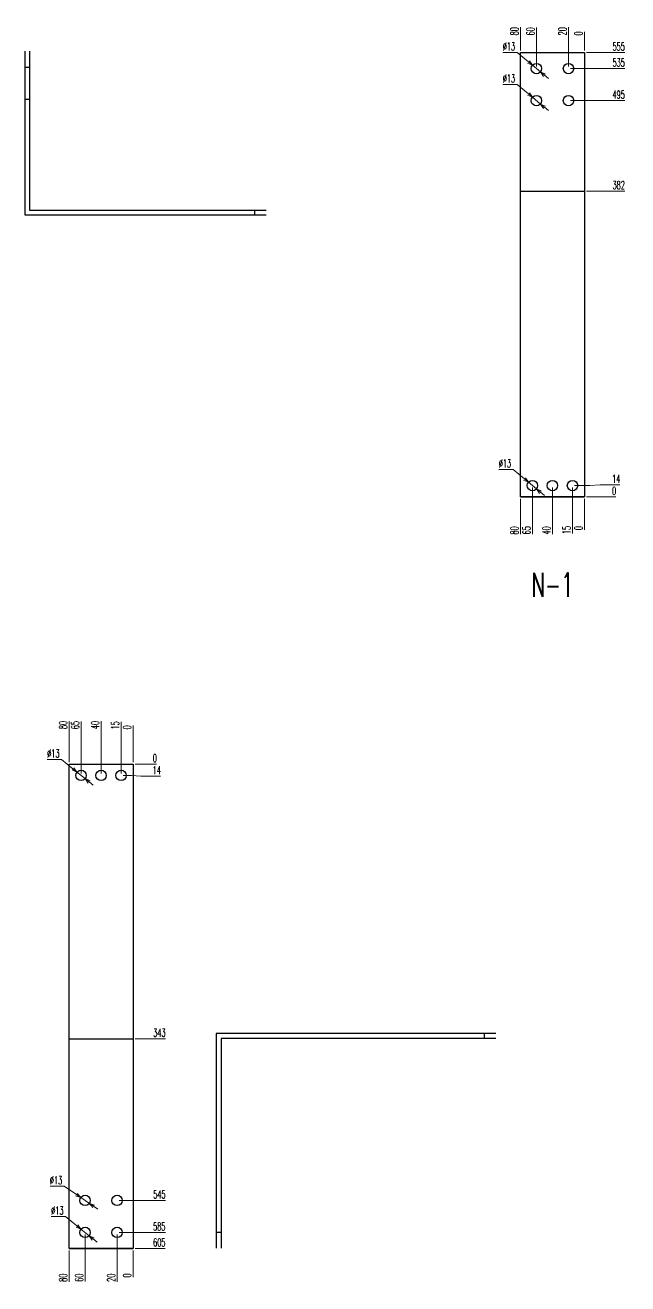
# Model space of a CAD drawing. Header units: millimetres. Extents: x 173893 to 258446, y -176540 to -123824.
# Drawn here: x 205919 to 206671, y -129123 to -127551 of the extents above; entities that cross this region are included whole.
import ezdxf
from ezdxf.enums import TextEntityAlignment as Align

# ---------------------------------------------------------------- set-up
doc = ezdxf.new("R2010")
doc.units = ezdxf.units.MM
doc.header["$LTSCALE"] = 3
doc.layers.add('@.DM. NÉT CHÍNH', color=7, linetype='Continuous')
doc.layers.add('@.VISIBLE', color=7, linetype='Continuous')
doc.styles.add('Ann_w01', font='romans.shx', dxfattribs={"width": 0.6, "bigfont": 'chineset.shx'})
doc.dimstyles.new('Dim 01_SC05', dxfattribs={"dimscale": 5, "dimtxt": 2, "dimasz": 1.3, "dimexe": 0.5, "dimexo": 0.5, "dimgap": 0.5, "dimtad": 1, "dimtoh": 1, "dimdec": 1, "dimzin": 12, "dimdsep": 46, "dimtxsty": 'Ann_w01', "dimblk": 'OPEN30', "dimcen": 1.5, "dimclrd": 6, "dimclre": 6, "dimclrt": 3, "dimadec": 1, "dimazin": 3, "dimtm": 1e-09, "dimtfac": 1, "dimtdec": 1, "dimtmove": 0, "dimatfit": 3, "dimldrblk": 'OPEN30', "dimfxl": 1, "dimtolj": 1, "dimlwd": 20, "dimlwe": 20, "dimarcsym": 0})

# ---------------------------------------------------------------- blocks, each defined once
blk = doc.blocks.new('*D2803')
at = {"layer": '@.DM. NÉT CHÍNH', "color": 6, "linetype": 'Continuous', "lineweight": 20, "transparency": 16777216}
blk.add_line((206619.8, -128140.1), (206656.3, -128140.1), dxfattribs=at)
at = {"layer": 'Defpoints', "color": 0, "linetype": 'Continuous', "transparency": 16777216}
for p in [(206617.3, -128140.1), (206617.3, -128140.1), (206649.8, -128140.1)]:
    blk.add_point(p, dxfattribs=at)
at = {"layer": '@.DM. NÉT CHÍNH', "color": 3, "linetype": 'Continuous', "transparency": 16777216, "insert": (206654.3, -128132.6), "char_height": 10, "attachment_point": 5, "style": 'Ann_w01'}
blk.add_mtext('\\A1;0', dxfattribs=at)
blk = doc.blocks.new('_Open30')
at = {"color": 0, "linetype": 'ByBlock', "lineweight": -2}
for p, q in [((-1, 0.27), (0, 0)), ((0, 0), (-1, -0.27)), ((0, 0), (-1, 0))]:
    blk.add_line(p, q, dxfattribs=at)
blk = doc.blocks.new('*D2804')
at = {"layer": '@.DM. NÉT CHÍNH', "color": 6, "linetype": 'Continuous', "lineweight": 20, "transparency": 16777216}
for p, q in [((206604.8, -128126.1), (206623.8, -128126.1)), ((206623.8, -128126.1), (206636.8, -128125.1)), ((206636.8, -128125.1), (206661.5, -128125.1))]:
    blk.add_line(p, q, dxfattribs=at)
at = {"layer": 'Defpoints', "color": 0, "linetype": 'Continuous', "transparency": 16777216}
for p in [(206602.3, -128126.1), (206649.8, -128125.1), (206617.3, -128140.1)]:
    blk.add_point(p, dxfattribs=at)
at = {"layer": '@.DM. NÉT CHÍNH', "color": 3, "linetype": 'Continuous', "transparency": 16777216, "insert": (206656.9, -128117.6), "char_height": 10, "attachment_point": 5, "style": 'Ann_w01'}
blk.add_mtext('\\A1;14', dxfattribs=at)
blk = doc.blocks.new('*D2805')
at = {"layer": '@.DM. NÉT CHÍNH', "color": 6, "linetype": 'Continuous', "lineweight": 20, "transparency": 16777216}
blk.add_line((206619.8, -127758.1), (206667.7, -127758.1), dxfattribs=at)
at = {"layer": 'Defpoints', "color": 0, "linetype": 'Continuous', "transparency": 16777216}
for p in [(206617.3, -127758.1), (206649.8, -127758.1), (206617.3, -128140.1)]:
    blk.add_point(p, dxfattribs=at)
at = {"layer": '@.DM. NÉT CHÍNH', "color": 3, "linetype": 'Continuous', "transparency": 16777216, "insert": (206660, -127750.6), "char_height": 10, "attachment_point": 5, "style": 'Ann_w01'}
blk.add_mtext('\\A1;382', dxfattribs=at)
blk = doc.blocks.new('*D2806')
at = {"layer": '@.DM. NÉT CHÍNH', "color": 6, "linetype": 'Continuous', "lineweight": 20, "transparency": 16777216}
blk.add_line((206599.8, -127645.1), (206667.7, -127645.1), dxfattribs=at)
at = {"layer": 'Defpoints', "color": 0, "linetype": 'Continuous', "transparency": 16777216}
for p in [(206597.3, -127645.1), (206649.8, -127645.1), (206617.3, -128140.1)]:
    blk.add_point(p, dxfattribs=at)
at = {"layer": '@.DM. NÉT CHÍNH', "color": 3, "linetype": 'Continuous', "transparency": 16777216, "insert": (206660, -127637.6), "char_height": 10, "attachment_point": 5, "style": 'Ann_w01'}
blk.add_mtext('\\A1;495', dxfattribs=at)
blk = doc.blocks.new('*D2807')
at = {"layer": '@.DM. NÉT CHÍNH', "color": 6, "linetype": 'Continuous', "lineweight": 20, "transparency": 16777216}
blk.add_line((206599.8, -127605.1), (206667.7, -127605.1), dxfattribs=at)
at = {"layer": 'Defpoints', "color": 0, "linetype": 'Continuous', "transparency": 16777216}
for p in [(206597.3, -127605.1), (206649.8, -127605.1), (206617.3, -128140.1)]:
    blk.add_point(p, dxfattribs=at)
at = {"layer": '@.DM. NÉT CHÍNH', "color": 3, "linetype": 'Continuous', "transparency": 16777216, "insert": (206660, -127597.6), "char_height": 10, "attachment_point": 5, "style": 'Ann_w01'}
blk.add_mtext('\\A1;535', dxfattribs=at)
blk = doc.blocks.new('*D2808')
at = {"layer": '@.DM. NÉT CHÍNH', "color": 6, "linetype": 'Continuous', "lineweight": 20, "transparency": 16777216}
blk.add_line((206619.8, -127585.1), (206667.7, -127585.1), dxfattribs=at)
at = {"layer": 'Defpoints', "color": 0, "linetype": 'Continuous', "transparency": 16777216}
for p in [(206617.3, -127585.1), (206649.8, -127585.1), (206617.3, -128140.1)]:
    blk.add_point(p, dxfattribs=at)
at = {"layer": '@.DM. NÉT CHÍNH', "color": 3, "linetype": 'Continuous', "transparency": 16777216, "insert": (206660, -127577.6), "char_height": 10, "attachment_point": 5, "style": 'Ann_w01'}
blk.add_mtext('\\A1;555', dxfattribs=at)
blk = doc.blocks.new('*D2809')
at = {"layer": '@.DM. NÉT CHÍNH', "color": 6, "linetype": 'Continuous', "lineweight": 20, "transparency": 16777216}
blk.add_line((206537.3, -128142.6), (206537.3, -128186.9), dxfattribs=at)
at = {"layer": 'Defpoints', "color": 0, "linetype": 'Continuous', "transparency": 16777216}
for p in [(206537.3, -128140.1), (206617.3, -128140.1), (206537.3, -128174.7)]:
    blk.add_point(p, dxfattribs=at)
at = {"layer": '@.DM. NÉT CHÍNH', "color": 3, "linetype": 'Continuous', "transparency": 16777216, "insert": (206529.8, -128182.1), "char_height": 10, "attachment_point": 5, "rotation": 90, "style": 'Ann_w01'}
blk.add_mtext('\\A1;80', dxfattribs=at)
blk = doc.blocks.new('*D2810')
at = {"layer": '@.DM. NÉT CHÍNH', "color": 6, "linetype": 'Continuous', "lineweight": 20, "transparency": 16777216}
blk.add_line((206552.3, -128128.6), (206552.3, -128186.6), dxfattribs=at)
at = {"layer": 'Defpoints', "color": 0, "linetype": 'Continuous', "transparency": 16777216}
for p in [(206552.3, -128126.1), (206617.3, -128140.1), (206552.3, -128174.7)]:
    blk.add_point(p, dxfattribs=at)
at = {"layer": '@.DM. NÉT CHÍNH', "color": 3, "linetype": 'Continuous', "transparency": 16777216, "insert": (206544.8, -128181.9), "char_height": 10, "attachment_point": 5, "rotation": 90, "style": 'Ann_w01'}
blk.add_mtext('\\A1;65', dxfattribs=at)
blk = doc.blocks.new('*D2811')
at = {"layer": '@.DM. NÉT CHÍNH', "color": 6, "linetype": 'Continuous', "lineweight": 20, "transparency": 16777216}
blk.add_line((206577.3, -128128.6), (206577.3, -128186.9), dxfattribs=at)
at = {"layer": 'Defpoints', "color": 0, "linetype": 'Continuous', "transparency": 16777216}
for p in [(206577.3, -128126.1), (206617.3, -128140.1), (206577.3, -128174.7)]:
    blk.add_point(p, dxfattribs=at)
at = {"layer": '@.DM. NÉT CHÍNH', "color": 3, "linetype": 'Continuous', "transparency": 16777216, "insert": (206569.8, -128182.1), "char_height": 10, "attachment_point": 5, "rotation": 90, "style": 'Ann_w01'}
blk.add_mtext('\\A1;40', dxfattribs=at)
blk = doc.blocks.new('*D2812')
at = {"layer": '@.DM. NÉT CHÍNH', "color": 6, "linetype": 'Continuous', "lineweight": 20, "transparency": 16777216}
blk.add_line((206602.3, -128128.6), (206602.3, -128186.1), dxfattribs=at)
at = {"layer": 'Defpoints', "color": 0, "linetype": 'Continuous', "transparency": 16777216}
for p in [(206602.3, -128126.1), (206617.3, -128140.1), (206602.3, -128174.7)]:
    blk.add_point(p, dxfattribs=at)
at = {"layer": '@.DM. NÉT CHÍNH', "color": 3, "linetype": 'Continuous', "transparency": 16777216, "insert": (206594.8, -128181.6), "char_height": 10, "attachment_point": 5, "rotation": 90, "style": 'Ann_w01'}
blk.add_mtext('\\A1;15', dxfattribs=at)
blk = doc.blocks.new('*D2813')
at = {"layer": '@.DM. NÉT CHÍNH', "color": 6, "linetype": 'Continuous', "lineweight": 20, "transparency": 16777216}
blk.add_line((206617.3, -128142.6), (206617.3, -128181.2), dxfattribs=at)
at = {"layer": 'Defpoints', "color": 0, "linetype": 'Continuous', "transparency": 16777216}
for p in [(206617.3, -128140.1), (206617.3, -128140.1), (206617.3, -128174.7)]:
    blk.add_point(p, dxfattribs=at)
at = {"layer": '@.DM. NÉT CHÍNH', "color": 3, "linetype": 'Continuous', "transparency": 16777216, "insert": (206609.8, -128179.2), "char_height": 10, "attachment_point": 5, "rotation": 90, "style": 'Ann_w01'}
blk.add_mtext('\\A1;0', dxfattribs=at)
blk = doc.blocks.new('*D2814')
at = {"layer": '@.DM. NÉT CHÍNH', "color": 6, "linetype": 'Continuous', "lineweight": 20, "transparency": 16777216}
blk.add_line((206537.3, -127582.6), (206537.3, -127553.5), dxfattribs=at)
at = {"layer": 'Defpoints', "color": 0, "linetype": 'Continuous', "transparency": 16777216}
for p in [(206537.3, -127565.7), (206537.3, -127585.1), (206617.3, -127585.1)]:
    blk.add_point(p, dxfattribs=at)
at = {"layer": '@.DM. NÉT CHÍNH', "color": 3, "linetype": 'Continuous', "transparency": 16777216, "insert": (206529.8, -127558.4), "char_height": 10, "attachment_point": 5, "rotation": 90, "style": 'Ann_w01'}
blk.add_mtext('\\A1;80', dxfattribs=at)
blk = doc.blocks.new('*D2815')
at = {"layer": '@.DM. NÉT CHÍNH', "color": 6, "linetype": 'Continuous', "lineweight": 20, "transparency": 16777216}
blk.add_line((206557.3, -127602.6), (206557.3, -127553.8), dxfattribs=at)
at = {"layer": 'Defpoints', "color": 0, "linetype": 'Continuous', "transparency": 16777216}
for p in [(206557.3, -127565.7), (206617.3, -127585.1), (206557.3, -127605.1)]:
    blk.add_point(p, dxfattribs=at)
at = {"layer": '@.DM. NÉT CHÍNH', "color": 3, "linetype": 'Continuous', "transparency": 16777216, "insert": (206549.8, -127558.5), "char_height": 10, "attachment_point": 5, "rotation": 90, "style": 'Ann_w01'}
blk.add_mtext('\\A1;60', dxfattribs=at)
blk = doc.blocks.new('*D2816')
at = {"layer": '@.DM. NÉT CHÍNH', "color": 6, "linetype": 'Continuous', "lineweight": 20, "transparency": 16777216}
blk.add_line((206597.3, -127602.6), (206597.3, -127553.5), dxfattribs=at)
at = {"layer": 'Defpoints', "color": 0, "linetype": 'Continuous', "transparency": 16777216}
for p in [(206597.3, -127565.7), (206617.3, -127585.1), (206597.3, -127605.1)]:
    blk.add_point(p, dxfattribs=at)
at = {"layer": '@.DM. NÉT CHÍNH', "color": 3, "linetype": 'Continuous', "transparency": 16777216, "insert": (206589.8, -127558.4), "char_height": 10, "attachment_point": 5, "rotation": 90, "style": 'Ann_w01'}
blk.add_mtext('\\A1;20', dxfattribs=at)
blk = doc.blocks.new('*D2817')
at = {"layer": '@.DM. NÉT CHÍNH', "color": 6, "linetype": 'Continuous', "lineweight": 20, "transparency": 16777216}
blk.add_line((206617.3, -127582.6), (206617.3, -127559.2), dxfattribs=at)
at = {"layer": 'Defpoints', "color": 0, "linetype": 'Continuous', "transparency": 16777216}
for p in [(206617.3, -127565.7), (206617.3, -127585.1), (206617.3, -127585.1)]:
    blk.add_point(p, dxfattribs=at)
at = {"layer": '@.DM. NÉT CHÍNH', "color": 3, "linetype": 'Continuous', "transparency": 16777216, "insert": (206609.8, -127561.2), "char_height": 10, "attachment_point": 5, "rotation": 90, "style": 'Ann_w01'}
blk.add_mtext('\\A1;0', dxfattribs=at)
blk = doc.blocks.new('*D2818')
at = {"layer": '@.DM. NÉT CHÍNH', "color": 6, "linetype": 'Continuous', "lineweight": 20, "transparency": 16777216}
for p, q in [((206515.5, -127584.9), (206533.1, -127584.9)), ((206533.1, -127584.9), (206547.3, -127596.8)), ((206562.3, -127609.3), (206552.3, -127600.9)), ((206567.3, -127613.4), (206572.3, -127617.6))]:
    blk.add_line(p, q, dxfattribs=at)
at = {"layer": 'Defpoints', "color": 0, "linetype": 'Continuous', "transparency": 16777216}
for p in [(206552.3, -127600.9), (206562.3, -127609.3)]:
    blk.add_point(p, dxfattribs=at)
at = {"layer": '@.DM. NÉT CHÍNH', "color": 6, "linetype": 'Continuous', "lineweight": 20, "transparency": 16777216, "xscale": 6.5, "yscale": 6.5, "zscale": 6.5}
for p, rotation in [((206552.3, -127600.9), 320.1365632310605), ((206562.3, -127609.3), 140.1365632310605)]:
    blk.add_blockref('_Open30', p, dxfattribs=dict(at, rotation=rotation))
at = {"layer": '@.DM. NÉT CHÍNH', "color": 3, "linetype": 'Continuous', "transparency": 16777216, "insert": (206523, -127577.4), "char_height": 10, "attachment_point": 5, "style": 'Ann_w01'}
blk.add_mtext('\\A1;∅13', dxfattribs=at)
blk = doc.blocks.new('*D2819')
at = {"layer": '@.DM. NÉT CHÍNH', "color": 6, "linetype": 'Continuous', "lineweight": 20, "transparency": 16777216}
for p, q in [((206515.5, -127624.9), (206533.1, -127624.9)), ((206533.1, -127624.9), (206547.3, -127636.8)), ((206562.3, -127649.3), (206552.3, -127640.9)), ((206567.3, -127653.4), (206572.3, -127657.6))]:
    blk.add_line(p, q, dxfattribs=at)
at = {"layer": 'Defpoints', "color": 0, "linetype": 'Continuous', "transparency": 16777216}
for p in [(206552.3, -127640.9), (206562.3, -127649.3)]:
    blk.add_point(p, dxfattribs=at)
at = {"layer": '@.DM. NÉT CHÍNH', "color": 6, "linetype": 'Continuous', "lineweight": 20, "transparency": 16777216, "xscale": 6.5, "yscale": 6.5, "zscale": 6.5}
for p, rotation in [((206552.3, -127640.9), 320.1365632312087), ((206562.3, -127649.3), 140.1365632312087)]:
    blk.add_blockref('_Open30', p, dxfattribs=dict(at, rotation=rotation))
at = {"layer": '@.DM. NÉT CHÍNH', "color": 3, "linetype": 'Continuous', "transparency": 16777216, "insert": (206523, -127617.4), "char_height": 10, "attachment_point": 5, "style": 'Ann_w01'}
blk.add_mtext('\\A1;∅13', dxfattribs=at)
blk = doc.blocks.new('*D2820')
at = {"layer": '@.DM. NÉT CHÍNH', "color": 6, "linetype": 'Continuous', "lineweight": 20, "transparency": 16777216}
for p, q in [((206510.5, -128105.9), (206528.1, -128105.9)), ((206528.1, -128105.9), (206542.3, -128117.8)), ((206557.3, -128130.3), (206547.3, -128121.9)), ((206562.3, -128134.4), (206567.3, -128138.6))]:
    blk.add_line(p, q, dxfattribs=at)
at = {"layer": 'Defpoints', "color": 0, "linetype": 'Continuous', "transparency": 16777216}
for p in [(206547.3, -128121.9), (206557.3, -128130.3)]:
    blk.add_point(p, dxfattribs=at)
at = {"layer": '@.DM. NÉT CHÍNH', "color": 6, "linetype": 'Continuous', "lineweight": 20, "transparency": 16777216, "xscale": 6.5, "yscale": 6.5, "zscale": 6.5}
for p, rotation in [((206547.3, -128121.9), 320.1365632311098), ((206557.3, -128130.3), 140.1365632311098)]:
    blk.add_blockref('_Open30', p, dxfattribs=dict(at, rotation=rotation))
at = {"layer": '@.DM. NÉT CHÍNH', "color": 3, "linetype": 'Continuous', "transparency": 16777216, "insert": (206518, -128098.4), "char_height": 10, "attachment_point": 5, "style": 'Ann_w01'}
blk.add_mtext('\\A1;∅13', dxfattribs=at)
blk = doc.blocks.new('*D2897')
at = {"layer": '@.DM. NÉT CHÍNH', "color": 6, "linetype": 'Continuous', "lineweight": 20, "transparency": 16777216}
blk.add_line((206056.2, -129079.1), (206093.9, -129079.1), dxfattribs=at)
at = {"layer": 'Defpoints', "color": 0, "linetype": 'Continuous', "transparency": 16777216}
for p in [(206013.7, -128474.1), (206053.7, -129079.1), (206076.3, -129079.1)]:
    blk.add_point(p, dxfattribs=at)
at = {"layer": '@.DM. NÉT CHÍNH', "color": 3, "linetype": 'Continuous', "transparency": 16777216, "insert": (206086.3, -129071.6), "char_height": 10, "attachment_point": 5, "style": 'Ann_w01'}
blk.add_mtext('\\A1;605', dxfattribs=at)
blk = doc.blocks.new('*D2898')
at = {"layer": '@.DM. NÉT CHÍNH', "color": 6, "linetype": 'Continuous', "lineweight": 20, "transparency": 16777216}
blk.add_line((206036.2, -129059.1), (206094, -129059.1), dxfattribs=at)
at = {"layer": 'Defpoints', "color": 0, "linetype": 'Continuous', "transparency": 16777216}
for p in [(206013.7, -128474.1), (206033.7, -129059.1), (206076.1, -129059.1)]:
    blk.add_point(p, dxfattribs=at)
at = {"layer": '@.DM. NÉT CHÍNH', "color": 3, "linetype": 'Continuous', "transparency": 16777216, "insert": (206086.3, -129051.6), "char_height": 10, "attachment_point": 5, "style": 'Ann_w01'}
blk.add_mtext('\\A1;585', dxfattribs=at)
blk = doc.blocks.new('*D2899')
at = {"layer": '@.DM. NÉT CHÍNH', "color": 6, "linetype": 'Continuous', "lineweight": 20, "transparency": 16777216}
blk.add_line((206056.2, -128817.1), (206094.2, -128817.1), dxfattribs=at)
at = {"layer": 'Defpoints', "color": 0, "linetype": 'Continuous', "transparency": 16777216}
for p in [(206013.7, -128474.1), (206053.7, -128817.1), (206076.3, -128817.1)]:
    blk.add_point(p, dxfattribs=at)
at = {"layer": '@.DM. NÉT CHÍNH', "color": 3, "linetype": 'Continuous', "transparency": 16777216, "insert": (206086.5, -128809.6), "char_height": 10, "attachment_point": 5, "style": 'Ann_w01'}
blk.add_mtext('\\A1;343', dxfattribs=at)
blk = doc.blocks.new('*D2900')
at = {"layer": '@.DM. NÉT CHÍNH', "color": 6, "linetype": 'Continuous', "lineweight": 20, "transparency": 16777216}
for p, q in [((206041.2, -128488.1), (206051.7, -128488.1)), ((206051.7, -128488.1), (206063.3, -128489.1)), ((206063.3, -128489.1), (206087.9, -128489.1))]:
    blk.add_line(p, q, dxfattribs=at)
at = {"layer": 'Defpoints', "color": 0, "linetype": 'Continuous', "transparency": 16777216}
for p in [(206013.7, -128474.1), (206038.7, -128488.1), (206076.3, -128489.1)]:
    blk.add_point(p, dxfattribs=at)
at = {"layer": '@.DM. NÉT CHÍNH', "color": 3, "linetype": 'Continuous', "transparency": 16777216, "insert": (206083.3, -128481.6), "char_height": 10, "attachment_point": 5, "style": 'Ann_w01'}
blk.add_mtext('\\A1;14', dxfattribs=at)
blk = doc.blocks.new('*D2901')
at = {"layer": '@.DM. NÉT CHÍNH', "color": 6, "linetype": 'Continuous', "lineweight": 20, "transparency": 16777216}
blk.add_line((206056.2, -128474.1), (206082.8, -128474.1), dxfattribs=at)
at = {"layer": 'Defpoints', "color": 0, "linetype": 'Continuous', "transparency": 16777216}
for p in [(206013.7, -128474.1), (206053.7, -128474.1), (206076.3, -128474.1)]:
    blk.add_point(p, dxfattribs=at)
at = {"layer": '@.DM. NÉT CHÍNH', "color": 3, "linetype": 'Continuous', "transparency": 16777216, "insert": (206080.8, -128466.6), "char_height": 10, "attachment_point": 5, "style": 'Ann_w01'}
blk.add_mtext('\\A1;0', dxfattribs=at)
blk = doc.blocks.new('*D2902')
at = {"layer": '@.DM. NÉT CHÍNH', "color": 6, "linetype": 'Continuous', "lineweight": 20, "transparency": 16777216}
blk.add_line((205973.7, -128471.6), (205973.7, -128420.3), dxfattribs=at)
at = {"layer": 'Defpoints', "color": 0, "linetype": 'Continuous', "transparency": 16777216}
for p in [(205973.7, -128432.5), (205973.7, -128474.1), (206053.7, -128474.1)]:
    blk.add_point(p, dxfattribs=at)
at = {"layer": '@.DM. NÉT CHÍNH', "color": 3, "linetype": 'Continuous', "transparency": 16777216, "insert": (205966.2, -128425.2), "char_height": 10, "attachment_point": 5, "rotation": 90, "style": 'Ann_w01'}
blk.add_mtext('\\A1;80', dxfattribs=at)
blk = doc.blocks.new('*D2903')
at = {"layer": '@.DM. NÉT CHÍNH', "color": 6, "linetype": 'Continuous', "lineweight": 20, "transparency": 16777216}
blk.add_line((205988.7, -128485.6), (205988.7, -128420.6), dxfattribs=at)
at = {"layer": 'Defpoints', "color": 0, "linetype": 'Continuous', "transparency": 16777216}
for p in [(205988.7, -128432.5), (206053.7, -128474.1), (205988.7, -128488.1)]:
    blk.add_point(p, dxfattribs=at)
at = {"layer": '@.DM. NÉT CHÍNH', "color": 3, "linetype": 'Continuous', "transparency": 16777216, "insert": (205981.2, -128425.3), "char_height": 10, "attachment_point": 5, "rotation": 90, "style": 'Ann_w01'}
blk.add_mtext('\\A1;65', dxfattribs=at)
blk = doc.blocks.new('*D2904')
at = {"layer": '@.DM. NÉT CHÍNH', "color": 6, "linetype": 'Continuous', "lineweight": 20, "transparency": 16777216}
blk.add_line((206013.7, -128485.6), (206013.7, -128420.3), dxfattribs=at)
at = {"layer": 'Defpoints', "color": 0, "linetype": 'Continuous', "transparency": 16777216}
for p in [(206013.7, -128432.5), (206053.7, -128474.1), (206013.7, -128488.1)]:
    blk.add_point(p, dxfattribs=at)
at = {"layer": '@.DM. NÉT CHÍNH', "color": 3, "linetype": 'Continuous', "transparency": 16777216, "insert": (206006.2, -128425.2), "char_height": 10, "attachment_point": 5, "rotation": 90, "style": 'Ann_w01'}
blk.add_mtext('\\A1;40', dxfattribs=at)
blk = doc.blocks.new('*D2905')
at = {"layer": '@.DM. NÉT CHÍNH', "color": 6, "linetype": 'Continuous', "lineweight": 20, "transparency": 16777216}
blk.add_line((206038.7, -128485.6), (206038.7, -128421.2), dxfattribs=at)
at = {"layer": 'Defpoints', "color": 0, "linetype": 'Continuous', "transparency": 16777216}
for p in [(206038.7, -128432.5), (206053.7, -128474.1), (206038.7, -128488.1)]:
    blk.add_point(p, dxfattribs=at)
at = {"layer": '@.DM. NÉT CHÍNH', "color": 3, "linetype": 'Continuous', "transparency": 16777216, "insert": (206031.2, -128425.6), "char_height": 10, "attachment_point": 5, "rotation": 90, "style": 'Ann_w01'}
blk.add_mtext('\\A1;15', dxfattribs=at)
blk = doc.blocks.new('*D2906')
at = {"layer": '@.DM. NÉT CHÍNH', "color": 6, "linetype": 'Continuous', "lineweight": 20, "transparency": 16777216}
blk.add_line((206053.7, -128471.6), (206053.7, -128426), dxfattribs=at)
at = {"layer": 'Defpoints', "color": 0, "linetype": 'Continuous', "transparency": 16777216}
for p in [(206053.7, -128432.5), (206053.7, -128474.1), (206053.7, -128474.1)]:
    blk.add_point(p, dxfattribs=at)
at = {"layer": '@.DM. NÉT CHÍNH', "color": 3, "linetype": 'Continuous', "transparency": 16777216, "insert": (206046.2, -128428), "char_height": 10, "attachment_point": 5, "rotation": 90, "style": 'Ann_w01'}
blk.add_mtext('\\A1;0', dxfattribs=at)
blk = doc.blocks.new('*D2907')
at = {"layer": '@.DM. NÉT CHÍNH', "color": 6, "linetype": 'Continuous', "lineweight": 20, "transparency": 16777216}
for p, q in [((205946.5, -128468.3), (205964.2, -128468.3)), ((205964.2, -128468.3), (205978.6, -128480)), ((205993.7, -128492.2), (205983.6, -128484.1)), ((205998.8, -128496.3), (206003.8, -128500.4))]:
    blk.add_line(p, q, dxfattribs=at)
at = {"layer": 'Defpoints', "color": 0, "linetype": 'Continuous', "transparency": 16777216}
for p in [(205983.6, -128484.1), (205993.7, -128492.2)]:
    blk.add_point(p, dxfattribs=at)
at = {"layer": '@.DM. NÉT CHÍNH', "color": 6, "linetype": 'Continuous', "lineweight": 20, "transparency": 16777216, "xscale": 6.5, "yscale": 6.5, "zscale": 6.5}
for p, rotation in [((205983.6, -128484.1), 321.0609109022226), ((205993.7, -128492.2), 141.0609109022226)]:
    blk.add_blockref('_Open30', p, dxfattribs=dict(at, rotation=rotation))
at = {"layer": '@.DM. NÉT CHÍNH', "color": 3, "linetype": 'Continuous', "transparency": 16777216, "insert": (205954.1, -128460.8), "char_height": 10, "attachment_point": 5, "style": 'Ann_w01'}
blk.add_mtext('\\A1;∅13', dxfattribs=at)
blk = doc.blocks.new('*D2908')
at = {"layer": '@.DM. NÉT CHÍNH', "color": 6, "linetype": 'Continuous', "lineweight": 20, "transparency": 16777216}
for p, q in [((205951.5, -129039.3), (205969.2, -129039.3)), ((205969.2, -129039.3), (205983.6, -129051)), ((205998.7, -129063.2), (205988.6, -129055.1)), ((206003.8, -129067.3), (206008.8, -129071.4))]:
    blk.add_line(p, q, dxfattribs=at)
at = {"layer": 'Defpoints', "color": 0, "linetype": 'Continuous', "transparency": 16777216}
for p in [(205988.6, -129055.1), (205998.7, -129063.2)]:
    blk.add_point(p, dxfattribs=at)
at = {"layer": '@.DM. NÉT CHÍNH', "color": 6, "linetype": 'Continuous', "lineweight": 20, "transparency": 16777216, "xscale": 6.5, "yscale": 6.5, "zscale": 6.5}
for p, rotation in [((205988.6, -129055.1), 321.0609109026947), ((205998.7, -129063.2), 141.0609109026948)]:
    blk.add_blockref('_Open30', p, dxfattribs=dict(at, rotation=rotation))
at = {"layer": '@.DM. NÉT CHÍNH', "color": 3, "linetype": 'Continuous', "transparency": 16777216, "insert": (205959.1, -129031.8), "char_height": 10, "attachment_point": 5, "style": 'Ann_w01'}
blk.add_mtext('\\A1;∅13', dxfattribs=at)
blk = doc.blocks.new('*D2909')
at = {"layer": '@.DM. NÉT CHÍNH', "color": 6, "linetype": 'Continuous', "lineweight": 20, "transparency": 16777216}
blk.add_line((206056.2, -129079.1), (206093.9, -129079.1), dxfattribs=at)
at = {"layer": 'Defpoints', "color": 0, "linetype": 'Continuous', "transparency": 16777216}
for p in [(206013.7, -128474.1), (206053.7, -129079.1), (206076.3, -129079.1)]:
    blk.add_point(p, dxfattribs=at)
at = {"layer": '@.DM. NÉT CHÍNH', "color": 3, "linetype": 'Continuous', "transparency": 16777216, "insert": (206086.3, -129071.6), "char_height": 10, "attachment_point": 5, "style": 'Ann_w01'}
blk.add_mtext('\\A1;605', dxfattribs=at)
blk = doc.blocks.new('*D2910')
at = {"layer": '@.DM. NÉT CHÍNH', "color": 6, "linetype": 'Continuous', "lineweight": 20, "transparency": 16777216}
blk.add_line((206036.2, -129019.1), (206094.2, -129019.1), dxfattribs=at)
at = {"layer": 'Defpoints', "color": 0, "linetype": 'Continuous', "transparency": 16777216}
for p in [(206013.7, -128474.1), (206033.7, -129019.1), (206076.3, -129019.1)]:
    blk.add_point(p, dxfattribs=at)
at = {"layer": '@.DM. NÉT CHÍNH', "color": 3, "linetype": 'Continuous', "transparency": 16777216, "insert": (206086.5, -129011.6), "char_height": 10, "attachment_point": 5, "style": 'Ann_w01'}
blk.add_mtext('\\A1;545', dxfattribs=at)
blk = doc.blocks.new('*D2911')
at = {"layer": '@.DM. NÉT CHÍNH', "color": 6, "linetype": 'Continuous', "lineweight": 20, "transparency": 16777216}
blk.add_line((206056.2, -128474.1), (206082.8, -128474.1), dxfattribs=at)
at = {"layer": 'Defpoints', "color": 0, "linetype": 'Continuous', "transparency": 16777216}
for p in [(206013.7, -128474.1), (206053.7, -128474.1), (206076.3, -128474.1)]:
    blk.add_point(p, dxfattribs=at)
at = {"layer": '@.DM. NÉT CHÍNH', "color": 3, "linetype": 'Continuous', "transparency": 16777216, "insert": (206080.8, -128466.6), "char_height": 10, "attachment_point": 5, "style": 'Ann_w01'}
blk.add_mtext('\\A1;0', dxfattribs=at)
blk = doc.blocks.new('*D2912')
at = {"layer": '@.DM. NÉT CHÍNH', "color": 6, "linetype": 'Continuous', "lineweight": 20, "transparency": 16777216}
for p, q in [((205949.9, -129001.5), (205967.6, -129001.5)), ((205967.6, -129001.5), (205982.9, -129011.9)), ((205999.1, -129022.8), (205988.3, -129015.5)), ((206004.4, -129026.4), (206009.8, -129030.1))]:
    blk.add_line(p, q, dxfattribs=at)
at = {"layer": 'Defpoints', "color": 0, "linetype": 'Continuous', "transparency": 16777216}
for p in [(205988.3, -129015.5), (205999.1, -129022.8)]:
    blk.add_point(p, dxfattribs=at)
at = {"layer": '@.DM. NÉT CHÍNH', "color": 6, "linetype": 'Continuous', "lineweight": 20, "transparency": 16777216, "xscale": 6.5, "yscale": 6.5, "zscale": 6.5}
for p, rotation in [((205988.3, -129015.5), 325.9595274841658), ((205999.1, -129022.8), 145.9595274841659)]:
    blk.add_blockref('_Open30', p, dxfattribs=dict(at, rotation=rotation))
at = {"layer": '@.DM. NÉT CHÍNH', "color": 3, "linetype": 'Continuous', "transparency": 16777216, "insert": (205957.5, -128994), "char_height": 10, "attachment_point": 5, "style": 'Ann_w01'}
blk.add_mtext('\\A1;∅13', dxfattribs=at)
blk = doc.blocks.new('*D2913')
at = {"layer": '@.DM. NÉT CHÍNH', "color": 6, "linetype": 'Continuous', "lineweight": 20, "transparency": 16777216}
blk.add_line((205973.7, -129081.6), (205973.7, -129120.7), dxfattribs=at)
at = {"layer": 'Defpoints', "color": 0, "linetype": 'Continuous', "transparency": 16777216}
for p in [(205973.7, -129079.1), (206053.7, -129079.1), (205973.7, -129108.4)]:
    blk.add_point(p, dxfattribs=at)
at = {"layer": '@.DM. NÉT CHÍNH', "color": 3, "linetype": 'Continuous', "transparency": 16777216, "insert": (205966.2, -129115.8), "char_height": 10, "attachment_point": 5, "rotation": 90, "style": 'Ann_w01'}
blk.add_mtext('\\A1;80', dxfattribs=at)
blk = doc.blocks.new('*D2914')
at = {"layer": '@.DM. NÉT CHÍNH', "color": 6, "linetype": 'Continuous', "lineweight": 20, "transparency": 16777216}
blk.add_line((205993.7, -129061.6), (205993.7, -129120.4), dxfattribs=at)
at = {"layer": 'Defpoints', "color": 0, "linetype": 'Continuous', "transparency": 16777216}
for p in [(205993.7, -129059.1), (206053.7, -129079.1), (205993.7, -129108.4)]:
    blk.add_point(p, dxfattribs=at)
at = {"layer": '@.DM. NÉT CHÍNH', "color": 3, "linetype": 'Continuous', "transparency": 16777216, "insert": (205986.2, -129115.7), "char_height": 10, "attachment_point": 5, "rotation": 90, "style": 'Ann_w01'}
blk.add_mtext('\\A1;60', dxfattribs=at)
blk = doc.blocks.new('*D2915')
at = {"layer": '@.DM. NÉT CHÍNH', "color": 6, "linetype": 'Continuous', "lineweight": 20, "transparency": 16777216}
blk.add_line((206033.7, -129061.6), (206033.7, -129120.7), dxfattribs=at)
at = {"layer": 'Defpoints', "color": 0, "linetype": 'Continuous', "transparency": 16777216}
for p in [(206033.7, -129059.1), (206053.7, -129079.1), (206033.7, -129108.4)]:
    blk.add_point(p, dxfattribs=at)
at = {"layer": '@.DM. NÉT CHÍNH', "color": 3, "linetype": 'Continuous', "transparency": 16777216, "insert": (206026.2, -129115.8), "char_height": 10, "attachment_point": 5, "rotation": 90, "style": 'Ann_w01'}
blk.add_mtext('\\A1;20', dxfattribs=at)
blk = doc.blocks.new('*D2916')
at = {"layer": '@.DM. NÉT CHÍNH', "color": 6, "linetype": 'Continuous', "lineweight": 20, "transparency": 16777216}
blk.add_line((206053.7, -129081.6), (206053.7, -129114.9), dxfattribs=at)
at = {"layer": 'Defpoints', "color": 0, "linetype": 'Continuous', "transparency": 16777216}
for p in [(206053.7, -129079.1), (206053.7, -129079.1), (206053.7, -129108.4)]:
    blk.add_point(p, dxfattribs=at)
at = {"layer": '@.DM. NÉT CHÍNH', "color": 3, "linetype": 'Continuous', "transparency": 16777216, "insert": (206046.2, -129112.9), "char_height": 10, "attachment_point": 5, "rotation": 90, "style": 'Ann_w01'}
blk.add_mtext('\\A1;0', dxfattribs=at)

msp = doc.modelspace()

# ---------------------------------------------------------------- linework, layer by layer
at = {"layer": '@.DM. NÉT CHÍNH', "linetype": 'Continuous'}
for p, q in [((206537.29, -128140.11), (206617.29, -128140.11)), ((206491.9, -128810.69), (206491.9, -128816.69)), ((206157.45, -129058.69), (206163.45, -129058.69)), ((205973.68, -129079.14), (206053.68, -129079.14))]:
    msp.add_line(p, q, dxfattribs=at)
for points in [[(206537.29, -128140.11), (206537.29, -127585.11), (206617.29, -127585.11), (206617.29, -128140.11)], [(206537.29, -128140.11), (206537.29, -127758.11), (206617.29, -127758.11), (206617.29, -128140.11)], [(205973.68, -129079.14), (205973.68, -128474.14), (206053.68, -128474.14), (206053.68, -129079.14)], [(205973.68, -129079.14), (205973.68, -128817.14), (206053.68, -128817.14), (206053.68, -129079.14)]]:
    msp.add_lwpolyline(points, close=True, dxfattribs=at)
for points in [[(206506.4, -128810.69), (206157.45, -128810.69), (206157.45, -129078.69)], [(206506.4, -128816.69), (206163.45, -128816.69), (206163.45, -129078.69)]]:
    msp.add_lwpolyline(points, dxfattribs=at)
for centre in [(206557.29, -127605.11), (206597.29, -127605.11), (206557.29, -127645.11), (206597.29, -127645.11), (206552.29, -128126.11), (206577.29, -128126.11), (206602.29, -128126.11), (205988.68, -128488.14), (206013.68, -128488.14), (206038.68, -128488.14), (205993.68, -129019.14), (206033.68, -129019.14), (205993.68, -129059.14), (206033.68, -129059.14)]:
    msp.add_circle(centre, 6.5, dxfattribs=at)
at = {"layer": '@.VISIBLE', "color": 4}
for p, q in [((205918.91, -127603.34), (205924.91, -127603.34)), ((205918.91, -127643.34), (205924.91, -127643.34)), ((206205.36, -127782.34), (206205.36, -127788.34))]:
    msp.add_line(p, q, dxfattribs=at)
for points in [[(206219.86, -127788.34), (205918.91, -127788.34), (205918.91, -127583.34)], [(206219.86, -127782.34), (205924.91, -127782.34), (205924.91, -127583.34)]]:
    msp.add_lwpolyline(points, dxfattribs=at)

# ---------------------------------------------------------------- texts
at = {"style": 'Ann_w01', "width": 0.6}
msp.add_text('N-1', height=30, dxfattribs=at).set_placement((206577.29, -128250.11), align=Align.MIDDLE_CENTER)

# ---------------------------------------------------------------- dimensions: what is measured, and where the dimension line sits
at = {"layer": '@.DM. NÉT CHÍNH', "linetype": 'Continuous'}
for feature_location, offset, dtype, origin, picture, middle in [((206537.29, -127585.11), (0, 19.37), 1, (206617.29, -127585.11), '*D2814', (206529.79, -127558.38)), ((206557.29, -127605.11), (0, 39.37), 1, (206617.29, -127585.11), '*D2815', (206549.79, -127558.52)), ((206597.29, -127605.11), (0, 39.37), 1, (206617.29, -127585.11), '*D2816', (206589.79, -127558.38)), ((206617.29325017, -127585.10860931), (0, 19.36946692), 1, (206617.29325018, -127585.10860932), '*D2817', (206609.79325017, -127561.2391424)), ((206617.29, -127585.11), (32.52, 0), 0, (206617.29, -128140.11), '*D2808', (206660.03, -127577.61)), ((206597.29, -127605.11), (52.52, 0), 0, (206617.29, -128140.11), '*D2807', (206660.03, -127597.61)), ((206597.29, -127645.11), (52.52, 0), 0, (206617.29, -128140.11), '*D2806', (206660.03, -127637.61)), ((206617.29, -127758.11), (32.52, 0), 0, (206617.29, -128140.11), '*D2805', (206660.03, -127750.61)), ((206602.29, -128126.11), (47.52, 1), 0, (206617.29, -128140.11), '*D2804', (206656.89, -128117.61)), ((206552.29, -128126.11), (0, -48.59), 1, (206617.29, -128140.11), '*D2810', (206544.79, -128181.91)), ((206577.29, -128126.11), (0, -48.59), 1, (206617.29, -128140.11), '*D2811', (206569.79, -128182.05)), ((206602.29, -128126.11), (0, -48.59), 1, (206617.29, -128140.11), '*D2812', (206594.79, -128181.62)), ((206617.29325017, -128140.10860931), (32.52419579, 0), 0, (206617.29325017, -128140.10860931), '*D2803', (206654.31744596, -128132.60860931)), ((206537.29, -128140.11), (0, -34.59), 1, (206617.29, -128140.11), '*D2809', (206529.79, -128182.05)), ((206617.29325017, -128140.10860931), (0, -34.58580397), 1, (206617.29325018, -128140.10860932), '*D2813', (206609.79325017, -128179.19441329)), ((205973.68, -128474.14), (0, 41.61), 1, (206053.68, -128474.14), '*D2902', (205966.18, -128425.17)), ((205988.68, -128488.14), (0, 55.61), 1, (206053.68, -128474.14), '*D2903', (205981.18, -128425.32)), ((206013.68, -128488.14), (0, 55.61), 1, (206053.68, -128474.14), '*D2904', (206006.18, -128425.17)), ((206038.68, -128488.14), (0, 55.61), 1, (206053.68, -128474.14), '*D2905', (206031.18, -128425.6)), ((206053.67672089, -128474.14161886), (0, 41.61091154), 1, (206053.67672089, -128474.14161886), '*D2906', (206046.17672089, -128428.03070732)), ((206053.67672089, -128474.14161886), (22.57800531, 0), 0, (206013.67672089, -128474.14161886), '*D2901', (206080.7547262, -128466.64161886)), ((206053.67672089, -128474.14161886), (22.57800531, 0), 0, (206013.67672089, -128474.14161886), '*D2911', (206080.7547262, -128466.64161886)), ((206053.68, -129079.14), (22.58, 0), 0, (206013.68, -128474.14), '*D2897', (206086.33, -129071.64)), ((206033.68, -129059.14), (42.44, 0), 0, (206013.68, -128474.14), '*D2898', (206086.33, -129051.64)), ((206053.68, -128817.14), (22.58, 0), 0, (206013.68, -128474.14), '*D2899', (206086.47, -128809.64)), ((206038.68, -128488.14), (37.58, -1), 0, (206013.68, -128474.14), '*D2900', (206083.33, -128481.64)), ((206053.68, -129079.14), (22.58, 0), 0, (206013.68, -128474.14), '*D2909', (206086.33, -129071.64)), ((206033.68, -129019.14), (42.58, 0), 0, (206013.68, -128474.14), '*D2910', (206086.47, -129011.64)), ((205993.68, -129059.14), (0, -49.3), 1, (206053.68, -129079.14), '*D2914', (205986.18, -129115.65)), ((206033.68, -129059.14), (0, -49.3), 1, (206053.68, -129079.14), '*D2915', (206026.18, -129115.8)), ((205973.68, -129079.14), (0, -29.3), 1, (206053.68, -129079.14), '*D2913', (205966.18, -129115.8)), ((206053.67672089, -129079.14161886), (0, -29.29739864), 1, (206053.67672089, -129079.14161886), '*D2916', (206046.17672089, -129112.9390175))]:
    dim = msp.add_ordinate_dim(feature_location=feature_location, offset=offset, dtype=dtype, origin=origin, dimstyle='Dim 01_SC05', dxfattribs=at)
    dim.commit()
    dim.dimension.update_dxf_attribs({"geometry": picture, "text_midpoint": middle})
for p1, p2, picture, middle in [((206562.28, -127609.27), (206552.3, -127600.94), '*D2818', (206523.04, -127584.92)), ((206562.28, -127649.27), (206552.3, -127640.94), '*D2819', (206523.04, -127624.92)), ((206557.28, -128130.27), (206547.3, -128121.94), '*D2820', (206518.04, -128105.92)), ((205993.73, -128492.23), (205983.62, -128484.06), '*D2907', (205954.1, -128468.34)), ((205999.06, -129022.78), (205988.29, -129015.5), '*D2912', (205957.5, -129001.51)), ((205998.73, -129063.23), (205988.62, -129055.06), '*D2908', (205959.1, -129039.34))]:
    dim = msp.add_diameter_dim_2p(p1=p1, p2=p2, dimstyle='Dim 01_SC05', dxfattribs=at)
    dim.commit()
    dim.dimension.update_dxf_attribs({"geometry": picture, "text_midpoint": middle, "dimtype": 163})

doc.saveas('drawing.dxf')
